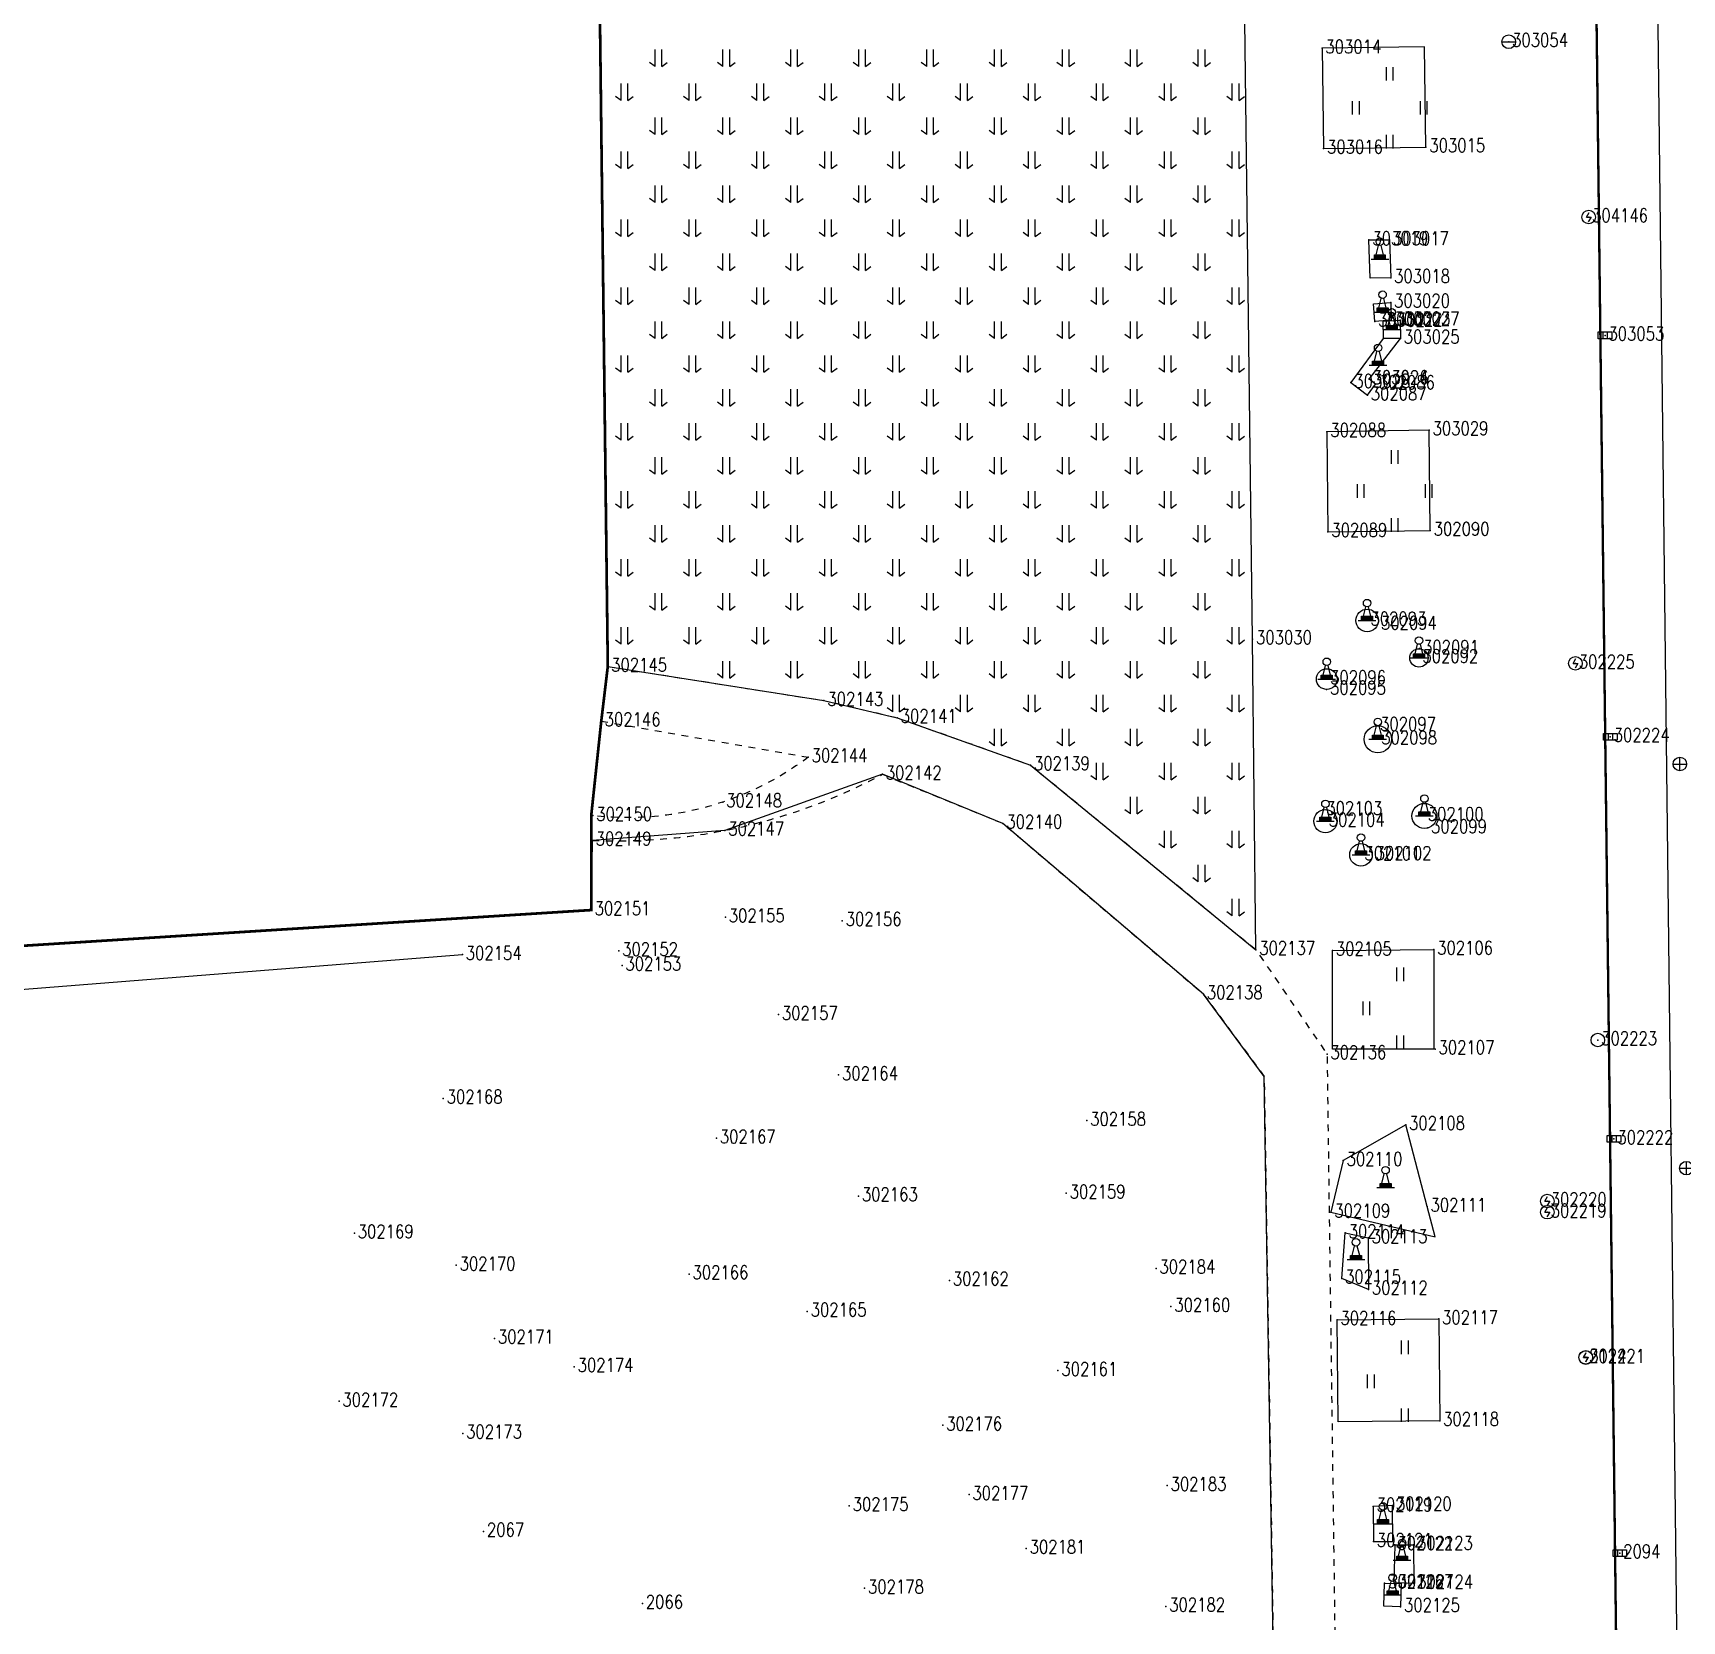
# Model space of a CAD drawing. Extents: x 945 to 1485, y 1110 to 1494.
# Drawn here: x 1093.3 to 1214.7, y 1236.7 to 1353.6 of the extents above; entities that cross this region are included whole.
import ezdxf

# ---------------------------------------------------------------- set-up
doc = ezdxf.new("R2010")
doc.units = 0
doc.header["$LTSCALE"] = 0.5
doc.header["$PDSIZE"] = 0.2
doc.linetypes.add('X6', pattern=[2, 1, -1])
doc.layers.get('0').update_dxf_attribs({"linetype": 'CONTINUOUS'})
for name, color, linetype in [('DLDW', 11, 'CONTINUOUS'), ('DLSS', 4, 'CONTINUOUS'), ('DMTZ', 3, 'CONTINUOUS'), ('GXYZ', 2, 'CONTINUOUS'), ('JJ', 2, 'CONTINUOUS'), ('ZBTZ', 3, 'CONTINUOUS'), ('ZDH', 1, 'CONTINUOUS')]:
    doc.layers.add(name, color=color, linetype=linetype)
doc.styles.add('HZ', font='rs.shx', dxfattribs={"width": 0.8, "bigfont": 'hztxt.shx'})
doc.linetypes.add('10421', pattern='A,2,[150,AAA.SHX,S=0.5,R=0,X=0,Y=0.5],1e-11', length=2)
doc.linetypes.add('1161', pattern='A,0,[149,AAA.SHX,S=0.15,R=0,X=0,Y=0],-1.6', length=1.6)
doc.linetypes.add('921', pattern='A,3.3,[150,AAA.SHX,S=0.8,R=0,X=0,Y=0],-1.6,[150,AAA.SHX,S=0.8,R=0,X=0,Y=0.8],1e-11', length=4.9)

# ---------------------------------------------------------------- blocks, each defined once
blk = doc.blocks.new('gc042')
blk.add_line((-1, 0), (1, 0))
blk.add_circle((0, 0), 1)
blk = doc.blocks.new('gc041')
for p, q in [((-1, 0.5), (1, 0.5)), ((-1, -0.5), (-1, 0.5)), ((-0.33, 0.5), (-0.33, -0.5)), ((0.33, 0.5), (0.33, -0.5)), ((1, 0.5), (1, -0.5)), ((1, -0.5), (-1, -0.5))]:
    blk.add_line(p, q)
blk = doc.blocks.new('gc043')
for p, q in [((-1, 0), (1, 0)), ((0, -1), (0, 1))]:
    blk.add_line(p, q)
blk.add_circle((0, 0), 1)
blk = doc.blocks.new('gc050')
for p, q in [((-0.35, 0), (0.05, 0.69)), ((-0.35, 0), (0.35, 0)), ((0.35, 0), (-0.06, -0.69))]:
    blk.add_line(p, q)
blk.add_circle((0, 0), 1)
blk = doc.blocks.new('gc188')
blk.add_circle((0, 0), 1)
blk = doc.blocks.new('gc323')
at = {"flags": 128}
for points in [[(-0.5, 0), (-0.5, 2)], [(0.5, 0), (0.5, 2)]]:
    blk.add_lwpolyline(points, dxfattribs=at)
blk = doc.blocks.new('*U35')
at = {"linetype": 'Continuous'}
for points in [[(0, 0.3), (0.8, 0.6), (-0.8, 0.6)], [(0, 0.3), (-0.8, 0.6), (-0.8, 0)], [(0, 0.3), (-0.8, 0), (0.8, 0)], [(0, 0.3), (0.8, 0), (0.8, 0.6)]]:
    blk.add_solid(points, dxfattribs=at)
blk = doc.blocks.new('gc107')
for points in [[(-1.3, 0), (-0.8, 0), (0.8, 0), (1.3, 0)], [(-0.8, 0), (-0.8, 0.6), (0.8, 0.6), (0.8, 0)], [(-0.55, 0.6), (-0.2, 2)], [(0.55, 0.6), (0.2, 2)]]:
    blk.add_lwpolyline(points)
blk.add_circle((0, 2.55), 0.55)
at = {"linetype": 'Continuous'}
blk.add_blockref('*U35', (0, 0), dxfattribs=at)
blk = doc.blocks.new('gc212')
for p, q in [((-0.5, 0), (-0.5, 2.5)), ((0.5, 0), (0.5, 2.5)), ((-0.5, 0), (-1.31, 0.59)), ((0.5, 0), (1.3, 0.6))]:
    blk.add_line(p, q)

msp = doc.modelspace()

# ---------------------------------------------------------------- linework, layer by layer
at = {"linetype": 'Continuous'}
msp.add_line((1214.6, 1212.3, 9.02), (1212.36, 1403.27, 10.34), dxfattribs=at)
at = {"linetype": 'Continuous', "elevation": 10.43, "flags": 128}
msp.add_lwpolyline([(1184.97, 1211.9), (1183.93, 1276.78), (1179.46, 1282.83), (1164.7, 1295.4), (1155.82, 1299.01), (1144.22, 1294.88), (1134.46, 1294.15), (1134.38, 1289.02), (1013.46, 1281.42)], dxfattribs=at)
at = {"layer": 'DLDW', "linetype": 'Continuous', "flags": 128}
for points, elevation in [([(1191.65, 1338.35), (1193.17, 1338.34), (1193.25, 1335.56), (1191.73, 1335.52)], 9.95), ([(1193.25, 1333.74), (1193.27, 1332.43), (1192.08, 1332.35), (1191.98, 1333.65)], 9.93), ([(1192.7, 1332.37), (1193.95, 1332.43), (1193.96, 1331.1), (1192.71, 1331.09)], 9.95), ([(1193.96, 1331.1), (1192.7, 1331.1), (1190.32, 1327.84), (1191.53, 1326.91), (1192.14, 1327.74), (1191.67, 1328.1), (1193.96, 1331.1)], 9.91), ([(1195.93, 1267.19), (1194.35, 1273.22), (1189.75, 1270.58), (1188.85, 1266.78), (1196.51, 1264.96)], 9.56), ([(1189.9, 1265.26), (1191.59, 1264.89), (1191.61, 1261.1), (1189.64, 1261.91)], 9.61), ([(1193.38, 1245.19), (1191.96, 1245.13), (1191.98, 1242.53), (1193.41, 1242.54)], 9.43), ([(1193.49, 1242.3), (1194.93, 1242.3), (1194.95, 1239.46), (1193.51, 1239.49), (1193.58, 1242.29)], 9.4), ([(1192.8, 1239.48), (1194.02, 1239.45), (1193.98, 1237.74), (1192.75, 1237.78)], 9.38)]:
    msp.add_lwpolyline(points, close=True, dxfattribs=dict(at, elevation=elevation))
at = {"layer": 'DLDW', "linetype": 'Continuous'}
for centre, radius in [((1191.51, 1310.34, 9.88), 0.831), ((1195.33, 1307.58, 9.84), 0.677), ((1188.54, 1306.02, 9.86), 0.763), ((1192.3, 1301.59, 9.85), 1), ((1195.73, 1295.95, 9.74), 0.923), ((1188.44, 1295.56, 9.8), 0.856), ((1191.06, 1293.08, 9.78), 0.828)]:
    msp.add_circle(centre, radius, dxfattribs=at)
at = {"layer": 'DLSS', "linetype": 'Continuous', "const_width": 0.175, "elevation": 8.66, "flags": 128}
msp.add_lwpolyline([(1194.7, 1204.02), (1201.52, 1204.92), (1205.21, 1207.04), (1207.44, 1209.31), (1209.56, 1213.6), (1210.06, 1217.59), (1207.86, 1399.65), (1206.04, 1409.59), (1198.49, 1413.53), (1019.16, 1436.77), (975.6, 1446.48)], dxfattribs=at)
at = {"layer": 'DLSS', "linetype": 'X6', "flags": 128}
for points in [[(1135.6, 1306.95), (1151.52, 1304.44), (1156.92, 1303.17), (1166.73, 1299.69), (1183.32, 1286.1), (1188.56, 1278.42), (1189.42, 1214.51), (1191.91, 1208.74), (1194.7, 1204.02)], [(1135.12, 1302.93), (1150.36, 1300.27)], [(1155.82, 1299.01), (1164.7, 1295.4), (1179.46, 1282.83), (1183.93, 1276.78), (1184.97, 1211.9), (1186.08, 1209.89), (1186.37, 1207.55), (1186.4, 1206.88), (1186.52, 1203.96)]]:
    msp.add_lwpolyline(points, dxfattribs=at)
for points in [[(1150.36, 1300.27, -0.040192), (1147.35, 1298.37, -0.040192), (1144.07, 1296.97, -0.054578), (1139.34, 1295.94, -0.054578), (1134.5, 1295.97)], [(1134.46, 1294.15, 0.029554), (1139.36, 1294.23, 0.029554), (1144.22, 1294.88, 0.037196), (1150.17, 1296.51, 0.037196), (1155.82, 1299.01)]]:
    msp.add_lwpolyline(points, format="xyb", dxfattribs=at)
at = {"layer": 'DMTZ', "linetype": '10421', "flags": 128}
msp.add_lwpolyline([(1003.91, 1279.5), (1007.9, 1277.67), (1013.72, 1278.73), (1031.58, 1278.36), (1124.89, 1285.74)], dxfattribs=at)
at = {"layer": 'JJ', "linetype": '921', "const_width": 0.2, "flags": 128}
msp.add_lwpolyline([(1134.33, 1411.85), (1081.96, 1418.14), (1081.65, 1415.28), (1018.61, 1422.27), (1013.26, 1381.34), (1011.58, 1356.14), (1014.26, 1308.48), (1013.74, 1298.84), (1013.46, 1281.42), (1134.38, 1289.02), (1134.38, 1294.15), (1134.38, 1295.97), (1135.12, 1302.93), (1135.6, 1306.95)], close=True, dxfattribs=at)
at = {"layer": 'ZBTZ', "linetype": 'Continuous', "elevation": 10.43, "flags": 128}
msp.add_lwpolyline([(1195.06, 1408.15), (1190.9, 1408.33), (1184.2, 1410.57), (1167.86, 1411.98), (1161.85, 1413.34), (1155.59, 1412.15), (1145.79, 1416.02), (1135.64, 1415.4), (1134.33, 1411.85), (1135.6, 1306.95), (1151.52, 1304.44), (1156.92, 1303.17), (1166.73, 1299.69), (1183.32, 1286.1), (1183.08, 1308.97), (1182.08, 1388.1), (1182.83, 1391.82), (1187.63, 1406.93), (1195.07, 1407.02), (1195.06, 1408.15)], close=True, dxfattribs=at)
at = {"layer": 'ZBTZ', "linetype": '1161', "flags": 128}
for points, elevation in [([(1188.19, 1352.45), (1188.31, 1345.07), (1195.84, 1345.18), (1195.73, 1352.57)], 10.03), ([(1188.55, 1324.23), (1188.63, 1316.87), (1196.16, 1316.96), (1196.08, 1324.35)], 9.89), ([(1188.96, 1286.05), (1196.42, 1286.12), (1196.42, 1278.79), (1188.96, 1278.79)], 9.76), ([(1189.3, 1258.86), (1196.78, 1258.92), (1196.86, 1251.42), (1189.38, 1251.34)], 9.57)]:
    msp.add_lwpolyline(points, close=True, dxfattribs=dict(at, elevation=elevation))
at = {"layer": 'ZDH', "linetype": 'Continuous'}
for p in [(1201.94, 1352.93, 10.05), (1188.19, 1352.45, 10.03), (1188.31, 1345.07, 10.01), (1195.84, 1345.18, 9.99), (1207.83, 1340.03, 9.95), (1191.65, 1338.35, 9.95), (1193.17, 1338.34, 9.96), (1193.25, 1335.56, 9.94), (1193.25, 1333.74, 9.93), (1192.08, 1332.35, 9.91), (1192.7, 1332.37, 9.95), (1193.27, 1332.43, 9.94), (1193.95, 1332.43, 9.92), (1193.96, 1331.1, 9.91), (1209.03, 1331.32, 9.73), (1190.32, 1327.84, 9.9), (1191.66, 1328.11, 9.88), (1191.67, 1328.1, 9.88), (1192.14, 1327.74, 9.9), (1191.53, 1326.91, 9.9), (1188.55, 1324.23, 9.89), (1196.08, 1324.35, 9.89), (1188.63, 1316.87, 9.87), (1196.16, 1316.96, 9.88), (1191.51, 1310.34, 9.88), (1183.08, 1308.97, 9.9), (1192.28, 1310.03, 9.88), (1195.38, 1308.26, 9.84), (1135.6, 1306.95, 12.48), (1195.33, 1307.58, 9.84), (1206.85, 1307.18, 9.73), (1188.54, 1306.02, 9.86), (1151.52, 1304.44, 11.87), (1188.53, 1305.26, 9.86), (1135.12, 1302.93, 12.46), (1156.92, 1303.17, 11.59), (1192.22, 1302.6, 9.85), (1209.42, 1301.77, 9.52), (1192.3, 1301.59, 9.85), (1150.36, 1300.27, 11.84), (1166.73, 1299.69, 11.04), (1214.54, 1299.77, 9.57), (1155.82, 1299.01, 11.56), (1144.07, 1296.97, 12.16), (1134.5, 1295.97, 13.54), (1188.26, 1296.39, 9.8), (1195.73, 1295.95, 9.74), (1144.22, 1294.88, 12.22), (1164.7, 1295.4, 11.02), (1188.44, 1295.56, 9.8), (1195.97, 1295.06, 9.74), (1134.46, 1294.15, 13.57), (1191.06, 1293.08, 9.78), (1191.89, 1293.08, 9.76), (1134.38, 1289.02, 13.4), (1144.26, 1288.49, 12.26), (1152.87, 1288.23, 11.61), (1136.41, 1286.01, 13.09), (1183.32, 1286.1, 10), (1188.96, 1286.05, 9.76), (1196.42, 1286.12, 9.67), (1124.89, 1285.74, 13.38), (1136.65, 1284.95, 12.61), (1179.46, 1282.83, 9.99), (1148.17, 1281.32, 12.18), (1196.52, 1278.79, 9.64), (1208.5, 1279.45, 9.46), (1188.56, 1278.42, 9.81), (1152.6, 1276.88, 12.05), (1123.49, 1275.15, 14.04), (1170.87, 1273.53, 10.29), (1194.35, 1273.22, 9.63), (1143.6, 1272.22, 12.64), (1209.69, 1272.18, 9.27), (1189.75, 1270.58, 9.66), (1154.06, 1267.97, 12.06), (1169.36, 1268.18, 10.67), (1188.85, 1266.78, 9.65), (1195.93, 1267.19, 9.56), (1204.78, 1267.6, 9.49), (1204.78, 1266.78, 9.47), (1116.94, 1265.23, 15.12), (1189.9, 1265.26, 9.61), (1191.59, 1264.89, 9.55), (1124.44, 1262.88, 14.32), (1141.59, 1262.23, 12.98), (1160.76, 1261.76, 11.58), (1175.97, 1262.64, 9.82), (1189.64, 1261.91, 9.6), (1191.61, 1261.1, 9.54), (1150.29, 1259.47, 12.39), (1177.07, 1259.84, 9.72), (1189.3, 1258.86, 9.57), (1196.78, 1258.92, 9.49), (1127.26, 1257.48, 14.16), (1207.61, 1256.1, 9.41), (1207.61, 1256.08, 9.38), (1133.13, 1255.41, 13.84), (1168.75, 1255.12, 10.78), (1115.81, 1252.87, 15.5), (1160.27, 1251.1, 11.67), (1196.86, 1251.42, 9.44), (1124.92, 1250.49, 14.46), (1162.2, 1245.99, 11.49), (1176.79, 1246.66, 9.71), (1153.38, 1245.16, 12.21), (1191.96, 1245.13, 9.46), (1193.38, 1245.19, 9.43), (1126.45, 1243.29, 14.32), (1191.98, 1242.53, 9.42), (1193.49, 1242.3, 9.4), (1194.93, 1242.3, 9.39), (1166.41, 1242.02, 10.93), (1210.12, 1241.68, 9.15), (1154.51, 1239.1, 12.08), (1192.8, 1239.48, 9.38), (1193.51, 1239.49, 9.4), (1194.95, 1239.46, 9.34), (1138.15, 1237.97, 13.33), (1176.69, 1237.77, 9.61), (1193.98, 1237.74, 9.36)]:
    msp.add_point(p, dxfattribs=at)

# ---------------------------------------------------------------- block references
at = {"layer": 'DLDW', "linetype": 'Continuous', "xscale": 0.5, "yscale": 0.5}
for p in [(1192.45, 1336.94), (1192.65, 1333.04), (1193.33, 1331.74), (1192.32, 1329.13), (1191.51, 1310.34, 9.88), (1195.33, 1307.58, 9.84), (1188.54, 1306.02, 9.86), (1192.3, 1301.59, 9.85), (1188.44, 1295.56, 9.8), (1195.73, 1295.95, 9.74), (1191.06, 1293.08, 9.78), (1192.87, 1268.6), (1190.69, 1263.29), (1192.68, 1243.85), (1194.09, 1241.17), (1193.39, 1238.61)]:
    msp.add_blockref('gc107', p, dxfattribs=at)
at = {"layer": 'GXYZ', "linetype": 'Continuous', "xscale": 0.5, "yscale": 0.5}
for name, p in [('gc042', (1201.94, 1352.93, 10.05)), ('gc050', (1207.83, 1340.03, 9.95)), ('gc041', (1209.03, 1331.32, 9.73)), ('gc050', (1206.85, 1307.18, 9.73)), ('gc041', (1209.42, 1301.77, 9.52)), ('gc043', (1214.54, 1299.77, 9.57)), ('gc188', (1208.5, 1279.45, 9.46)), ('gc041', (1209.69, 1272.18, 9.27)), ('gc043', (1215.02, 1270.02, 9.34)), ('gc050', (1204.78, 1267.6, 9.49)), ('gc050', (1204.78, 1266.78, 9.47)), ('gc050', (1207.61, 1256.1, 9.41)), ('gc050', (1207.61, 1256.08, 9.38)), ('gc041', (1210.12, 1241.68, 9.15))]:
    msp.add_blockref(name, p, dxfattribs=at)
at = {"layer": 'ZBTZ', "linetype": 'Continuous', "xscale": 0.5, "yscale": 0.5}
for name, p in [('gc212', (1139.33, 1351.1)), ('gc212', (1144.33, 1351.1)), ('gc212', (1149.33, 1351.1)), ('gc212', (1154.33, 1351.1)), ('gc212', (1159.33, 1351.1)), ('gc212', (1164.33, 1351.1)), ('gc212', (1169.33, 1351.1)), ('gc212', (1174.33, 1351.1)), ('gc212', (1179.33, 1351.1)), ('gc323', (1193.19, 1350.07)), ('gc212', (1136.83, 1348.6)), ('gc212', (1141.83, 1348.6)), ('gc212', (1146.83, 1348.6)), ('gc212', (1151.83, 1348.6)), ('gc212', (1156.83, 1348.6)), ('gc212', (1161.83, 1348.6)), ('gc212', (1166.83, 1348.6)), ('gc212', (1171.83, 1348.6)), ('gc212', (1176.83, 1348.6)), ('gc212', (1181.83, 1348.6)), ('gc323', (1190.69, 1347.57)), ('gc323', (1195.69, 1347.57)), ('gc212', (1139.33, 1346.1)), ('gc212', (1144.33, 1346.1)), ('gc212', (1149.33, 1346.1)), ('gc212', (1154.33, 1346.1)), ('gc212', (1159.33, 1346.1)), ('gc212', (1164.33, 1346.1)), ('gc212', (1169.33, 1346.1)), ('gc212', (1174.33, 1346.1)), ('gc212', (1179.33, 1346.1)), ('gc323', (1193.19, 1345.07)), ('gc212', (1136.83, 1343.6)), ('gc212', (1141.83, 1343.6)), ('gc212', (1146.83, 1343.6)), ('gc212', (1151.83, 1343.6)), ('gc212', (1156.83, 1343.6)), ('gc212', (1161.83, 1343.6)), ('gc212', (1166.83, 1343.6)), ('gc212', (1171.83, 1343.6)), ('gc212', (1176.83, 1343.6)), ('gc212', (1181.83, 1343.6)), ('gc212', (1139.33, 1341.1)), ('gc212', (1144.33, 1341.1)), ('gc212', (1149.33, 1341.1)), ('gc212', (1154.33, 1341.1)), ('gc212', (1159.33, 1341.1)), ('gc212', (1164.33, 1341.1)), ('gc212', (1169.33, 1341.1)), ('gc212', (1174.33, 1341.1)), ('gc212', (1179.33, 1341.1)), ('gc212', (1136.83, 1338.6)), ('gc212', (1141.83, 1338.6)), ('gc212', (1146.83, 1338.6)), ('gc212', (1151.83, 1338.6)), ('gc212', (1156.83, 1338.6)), ('gc212', (1161.83, 1338.6)), ('gc212', (1166.83, 1338.6)), ('gc212', (1171.83, 1338.6)), ('gc212', (1176.83, 1338.6)), ('gc212', (1181.83, 1338.6)), ('gc212', (1139.33, 1336.1)), ('gc212', (1144.33, 1336.1)), ('gc212', (1149.33, 1336.1)), ('gc212', (1154.33, 1336.1)), ('gc212', (1159.33, 1336.1)), ('gc212', (1164.33, 1336.1)), ('gc212', (1169.33, 1336.1)), ('gc212', (1174.33, 1336.1)), ('gc212', (1179.33, 1336.1)), ('gc212', (1136.83, 1333.6)), ('gc212', (1141.83, 1333.6)), ('gc212', (1146.83, 1333.6)), ('gc212', (1151.83, 1333.6)), ('gc212', (1156.83, 1333.6)), ('gc212', (1161.83, 1333.6)), ('gc212', (1166.83, 1333.6)), ('gc212', (1171.83, 1333.6)), ('gc212', (1176.83, 1333.6)), ('gc212', (1181.83, 1333.6)), ('gc212', (1139.33, 1331.1)), ('gc212', (1144.33, 1331.1)), ('gc212', (1149.33, 1331.1)), ('gc212', (1154.33, 1331.1)), ('gc212', (1159.33, 1331.1)), ('gc212', (1164.33, 1331.1)), ('gc212', (1169.33, 1331.1)), ('gc212', (1174.33, 1331.1)), ('gc212', (1179.33, 1331.1)), ('gc212', (1136.83, 1328.6)), ('gc212', (1141.83, 1328.6)), ('gc212', (1146.83, 1328.6)), ('gc212', (1151.83, 1328.6)), ('gc212', (1156.83, 1328.6)), ('gc212', (1161.83, 1328.6)), ('gc212', (1166.83, 1328.6)), ('gc212', (1171.83, 1328.6)), ('gc212', (1176.83, 1328.6)), ('gc212', (1181.83, 1328.6)), ('gc212', (1139.33, 1326.1)), ('gc212', (1144.33, 1326.1)), ('gc212', (1149.33, 1326.1)), ('gc212', (1154.33, 1326.1)), ('gc212', (1159.33, 1326.1)), ('gc212', (1164.33, 1326.1)), ('gc212', (1169.33, 1326.1)), ('gc212', (1174.33, 1326.1)), ('gc212', (1179.33, 1326.1)), ('gc212', (1136.83, 1323.6)), ('gc212', (1141.83, 1323.6)), ('gc212', (1146.83, 1323.6)), ('gc212', (1151.83, 1323.6)), ('gc212', (1156.83, 1323.6)), ('gc212', (1161.83, 1323.6)), ('gc212', (1166.83, 1323.6)), ('gc212', (1171.83, 1323.6)), ('gc212', (1176.83, 1323.6)), ('gc212', (1181.83, 1323.6)), ('gc212', (1139.33, 1321.1)), ('gc212', (1144.33, 1321.1)), ('gc212', (1149.33, 1321.1)), ('gc212', (1154.33, 1321.1)), ('gc212', (1159.33, 1321.1)), ('gc212', (1164.33, 1321.1)), ('gc212', (1169.33, 1321.1)), ('gc212', (1174.33, 1321.1)), ('gc212', (1179.33, 1321.1)), ('gc323', (1193.55, 1321.87)), ('gc323', (1191.05, 1319.37)), ('gc323', (1196.05, 1319.37)), ('gc212', (1136.83, 1318.6)), ('gc212', (1141.83, 1318.6)), ('gc212', (1146.83, 1318.6)), ('gc212', (1151.83, 1318.6)), ('gc212', (1156.83, 1318.6)), ('gc212', (1161.83, 1318.6)), ('gc212', (1166.83, 1318.6)), ('gc212', (1171.83, 1318.6)), ('gc212', (1176.83, 1318.6)), ('gc212', (1181.83, 1318.6)), ('gc323', (1193.55, 1316.87)), ('gc212', (1139.33, 1316.1)), ('gc212', (1144.33, 1316.1)), ('gc212', (1149.33, 1316.1)), ('gc212', (1154.33, 1316.1)), ('gc212', (1159.33, 1316.1)), ('gc212', (1164.33, 1316.1)), ('gc212', (1169.33, 1316.1)), ('gc212', (1174.33, 1316.1)), ('gc212', (1179.33, 1316.1)), ('gc212', (1136.83, 1313.6)), ('gc212', (1141.83, 1313.6)), ('gc212', (1146.83, 1313.6)), ('gc212', (1151.83, 1313.6)), ('gc212', (1156.83, 1313.6)), ('gc212', (1161.83, 1313.6)), ('gc212', (1166.83, 1313.6)), ('gc212', (1171.83, 1313.6)), ('gc212', (1176.83, 1313.6)), ('gc212', (1181.83, 1313.6)), ('gc212', (1139.33, 1311.1)), ('gc212', (1144.33, 1311.1)), ('gc212', (1149.33, 1311.1)), ('gc212', (1154.33, 1311.1)), ('gc212', (1159.33, 1311.1)), ('gc212', (1164.33, 1311.1)), ('gc212', (1169.33, 1311.1)), ('gc212', (1174.33, 1311.1)), ('gc212', (1179.33, 1311.1)), ('gc212', (1136.83, 1308.6)), ('gc212', (1141.83, 1308.6)), ('gc212', (1146.83, 1308.6)), ('gc212', (1151.83, 1308.6)), ('gc212', (1156.83, 1308.6)), ('gc212', (1161.83, 1308.6)), ('gc212', (1166.83, 1308.6)), ('gc212', (1171.83, 1308.6)), ('gc212', (1176.83, 1308.6)), ('gc212', (1181.83, 1308.6)), ('gc212', (1144.33, 1306.1)), ('gc212', (1149.33, 1306.1)), ('gc212', (1154.33, 1306.1)), ('gc212', (1159.33, 1306.1)), ('gc212', (1164.33, 1306.1)), ('gc212', (1169.33, 1306.1)), ('gc212', (1174.33, 1306.1)), ('gc212', (1179.33, 1306.1)), ('gc212', (1156.83, 1303.6)), ('gc212', (1161.83, 1303.6)), ('gc212', (1166.83, 1303.6)), ('gc212', (1171.83, 1303.6)), ('gc212', (1176.83, 1303.6)), ('gc212', (1181.83, 1303.6)), ('gc212', (1164.33, 1301.1)), ('gc212', (1169.33, 1301.1)), ('gc212', (1174.33, 1301.1)), ('gc212', (1179.33, 1301.1)), ('gc212', (1171.83, 1298.6)), ('gc212', (1176.83, 1298.6)), ('gc212', (1181.83, 1298.6)), ('gc212', (1174.33, 1296.1)), ('gc212', (1179.33, 1296.1)), ('gc212', (1176.83, 1293.6)), ('gc212', (1181.83, 1293.6)), ('gc212', (1179.33, 1291.1)), ('gc212', (1181.83, 1288.6)), ('gc323', (1193.96, 1283.79)), ('gc323', (1191.46, 1281.29)), ('gc323', (1193.96, 1278.79)), ('gc323', (1194.3, 1256.34)), ('gc323', (1191.8, 1253.84)), ('gc323', (1194.3, 1251.34))]:
    msp.add_blockref(name, p, dxfattribs=at)

# ---------------------------------------------------------------- texts
at = {"layer": 'ZDH', "linetype": 'Continuous', "style": 'HZ', "width": 0.8}
for s, p in [('303014', (1188.44, 1352.08, 10.03)), ('303054', (1202.19, 1352.56, 10.05)), ('303016', (1188.56, 1344.7, 10.01)), ('303015', (1196.09, 1344.81, 9.99)), ('304146', (1208.08, 1339.65, 9.95)), ('303019', (1191.9, 1337.97, 9.95)), ('303017', (1193.42, 1337.96, 9.96)), ('303018', (1193.5, 1335.19, 9.94)), ('303020', (1193.5, 1333.37, 9.93)), ('303021', (1192.33, 1331.97, 9.91)), ('303022', (1192.95, 1331.99, 9.95)), ('303023', (1193.52, 1332.06, 9.94)), ('303027', (1194.2, 1332.05, 9.92)), ('303025', (1194.21, 1330.72, 9.91)), ('303053', (1209.28, 1330.95, 9.73)), ('303028', (1190.57, 1327.46, 9.9)), ('303024', (1191.91, 1327.73, 9.88)), ('303026', (1191.92, 1327.73, 9.88)), ('302087', (1191.78, 1326.54, 9.9)), ('302086', (1192.39, 1327.36, 9.9)), ('302088', (1188.8, 1323.85, 9.89)), ('303029', (1196.33, 1323.97, 9.89)), ('302089', (1188.88, 1316.5, 9.87)), ('302090', (1196.41, 1316.58, 9.88)), ('302093', (1191.76, 1309.96, 9.88)), ('302094', (1192.53, 1309.66, 9.88)), ('303030', (1183.33, 1308.59, 9.9)), ('302092', (1195.58, 1307.21, 9.84)), ('302091', (1195.63, 1307.88, 9.84)), ('302225', (1207.1, 1306.8, 9.73)), ('302145', (1135.85, 1306.57, 12.48)), ('302096', (1188.79, 1305.65, 9.86)), ('302095', (1188.78, 1304.88, 9.86)), ('302143', (1151.77, 1304.06, 11.87)), ('302146', (1135.37, 1302.55, 12.46)), ('302141', (1157.17, 1302.8, 11.59)), ('302097', (1192.47, 1302.22, 9.85)), ('302098', (1192.55, 1301.22, 9.85)), ('302224', (1209.67, 1301.4, 9.52)), ('302144', (1150.61, 1299.9, 11.84)), ('302142', (1156.07, 1298.63, 11.56)), ('302139', (1166.98, 1299.32, 11.04)), ('302148', (1144.32, 1296.59, 12.16)), ('302103', (1188.51, 1296.02, 9.8)), ('302150', (1134.75, 1295.59, 13.54)), ('302140', (1164.95, 1295.02, 11.02)), ('302104', (1188.69, 1295.18, 9.8)), ('302100', (1195.98, 1295.58, 9.74)), ('302099', (1196.22, 1294.68, 9.74)), ('302149', (1134.71, 1293.77, 13.57)), ('302147', (1144.47, 1294.51, 12.22)), ('302101', (1191.31, 1292.7, 9.78)), ('302102', (1192.14, 1292.71, 9.76)), ('302151', (1134.63, 1288.65, 13.4)), ('302155', (1144.51, 1288.12, 12.26)), ('302156', (1153.12, 1287.86, 11.61)), ('302154', (1125.14, 1285.36, 13.38)), ('302152', (1136.66, 1285.64, 13.09)), ('302137', (1183.57, 1285.72, 10)), ('302105', (1189.21, 1285.67, 9.76)), ('302106', (1196.67, 1285.74, 9.67)), ('302153', (1136.9, 1284.57, 12.61)), ('302138', (1179.71, 1282.46, 9.99)), ('302157', (1148.42, 1280.94, 12.18)), ('302223', (1208.75, 1279.08, 9.46)), ('302136', (1188.81, 1278.05, 9.81)), ('302107', (1196.77, 1278.41, 9.64)), ('302164', (1152.85, 1276.51, 12.05)), ('302168', (1123.74, 1274.78, 14.04)), ('302158', (1171.12, 1273.15, 10.29)), ('302108', (1194.6, 1272.84, 9.63)), ('302167', (1143.85, 1271.85, 12.64)), ('302222', (1209.94, 1271.8, 9.27)), ('302110', (1190, 1270.2, 9.66)), ('302163', (1154.31, 1267.6, 12.06)), ('302159', (1169.61, 1267.8, 10.67)), ('302111', (1196.18, 1266.82, 9.56)), ('302220', (1205.03, 1267.22, 9.49)), ('302109', (1189.1, 1266.4, 9.65)), ('302219', (1205.03, 1266.4, 9.47)), ('302169', (1117.19, 1264.86, 15.12)), ('302114', (1190.15, 1264.88, 9.61)), ('302113', (1191.84, 1264.51, 9.55)), ('302170', (1124.69, 1262.5, 14.32)), ('302166', (1141.84, 1261.85, 12.98)), ('302184', (1176.22, 1262.27, 9.82)), ('302162', (1161.01, 1261.38, 11.58)), ('302115', (1189.89, 1261.54, 9.6)), ('302112', (1191.86, 1260.72, 9.54)), ('302160', (1177.32, 1259.46, 9.72)), ('302165', (1150.54, 1259.1, 12.39)), ('302116', (1189.55, 1258.49, 9.57)), ('302117', (1197.03, 1258.54, 9.49)), ('302171', (1127.51, 1257.11, 14.16)), ('302174', (1133.38, 1255.04, 13.84)), ('302161', (1169, 1254.74, 10.78)), ('302221', (1207.86, 1255.7, 9.38)), ('2124', (1207.86, 1255.72, 9.41)), ('302172', (1116.06, 1252.49, 15.5)), ('302118', (1197.11, 1251.05, 9.44)), ('302173', (1125.17, 1250.12, 14.46)), ('302176', (1160.52, 1250.72, 11.67)), ('302183', (1177.04, 1246.28, 9.71)), ('302177', (1162.45, 1245.61, 11.49)), ('302120', (1193.63, 1244.82, 9.43)), ('302175', (1153.63, 1244.79, 12.21)), ('302119', (1192.21, 1244.75, 9.46)), ('2067', (1126.7, 1242.91, 14.32)), ('302181', (1166.66, 1241.65, 10.93)), ('302121', (1192.23, 1242.15, 9.42)), ('302122', (1193.74, 1241.92, 9.4)), ('302123', (1195.18, 1241.93, 9.39)), ('2094', (1210.37, 1241.31, 9.15)), ('302126', (1193.05, 1239.1, 9.38)), ('302127', (1193.76, 1239.12, 9.4)), ('302124', (1195.2, 1239.08, 9.34)), ('2066', (1138.4, 1237.6, 13.33)), ('302178', (1154.76, 1238.72, 12.08)), ('302182', (1176.94, 1237.39, 9.61)), ('302125', (1194.23, 1237.37, 9.36))]:
    msp.add_text(s, height=1, dxfattribs=at).set_placement(p)

doc.saveas('drawing.dxf')
